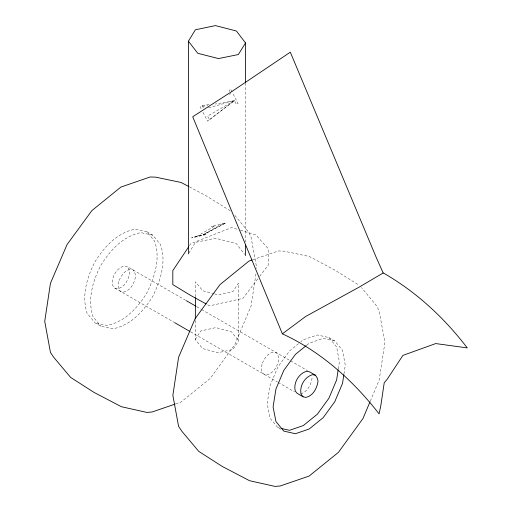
<?xml version="1.0" encoding="UTF-8"?>
<svg xmlns="http://www.w3.org/2000/svg" width="512" height="512" viewBox="0 0 512 512"><rect width="100%" height="100%" fill="white"/><g stroke="black" fill="none" stroke-linecap="round" stroke-linejoin="round"><path stroke-width="0.38" stroke-dasharray="2.56 1.92" d="M214.432 293.862L218.118 294.842L232.922 291.642L238.47 283.091L238.701 340.813L232.922 349.491L218.118 352.698L202.65 348.57L195.245 339.488L195.328 320.518M195.437 296.806L195.501 281.786L202.65 290.72L213.696 293.664M255.955 273.882L251.059 306.086L234.816 344.557L210.298 378.368L180.998 402.08L175.053 404.122M338.304 368.928L339.379 361.856L336.634 346.944L328.89 337.549L317.318 334.957L303.283 339.802L300.89 341.741M343.962 373.907L345.28 365.261L342.528 350.349L334.79 340.954L328.89 337.549M370.31 401.114L379.194 380.064L384.928 342.368L379.194 311.29L376.915 306.266L361.53 287.584M188.819 253.19L195.398 242.413L215.469 238.246L236.416 243.661L244.576 254.349M195.245 339.488L200.794 330.944L215.827 327.603L231.558 331.878L238.701 340.813M189.459 245.651L190.778 243.68L231.558 227.558L238.387 229.626M257.779 278.88L242.944 298.406L209.562 305.824L207.482 304.685M259.693 276.358L268.307 265.018L268.307 248.774L255.84 234.906L239.149 229.856M298.496 343.686L289.517 350.976L277.907 366.982L270.048 385.6L267.181 403.533L270.048 418.163L277.907 427.706L280.525 429.222M306.784 345.146L309.178 343.206L323.213 338.362L334.79 340.954M202.944 112.288L207.558 121.184L234.413 100.621L236.467 104.493L238.086 103.558L232.41 92.608M209.491 119.699L234.413 100.621L215.354 104.058M209.088 104.538L202.182 105.613L200.102 106.81L201.523 109.549M229.434 94.413L230.81 93.619M196.582 236.512L214.854 225.965L211.514 226.72L212.41 225.901L226.035 222.803L203.008 234.848L191.597 237.92L205.216 234.822L206.605 234.016L193.242 237.267M224.659 223.52L203.008 234.848L221.28 224.301L224.877 223.469M252.73 259.776L278.272 250.963L283.763 251.13L309.242 256.448L334.061 269.664L359.373 285.363M300.691 393.786C307.77 391.872 311.213 384.301 312.154 377.568L311.776 376.282M208.55 107.834L234.413 100.621L207.584 116.109L209.638 119.981M202.573 106.368L207.802 105.421M146.874 231.757L135.034 229.229C116.992 232.691 104.333 246.989 94.97 261.843C86.854 277.581 81.427 295.846 87.117 313.306L95.066 322.867L100.966 326.272L112.896 328.819C130.739 325.37 143.386 311.258 152.672 296.538C160.486 280.55 166.618 262.195 160.538 244.595L152.774 235.162L146.874 231.757L154.643 241.19C160.723 258.79 154.592 277.146 146.778 293.133C137.491 307.853 124.838 321.965 106.995 325.414L95.066 322.867M152.774 235.162L140.928 232.634C122.886 236.096 110.234 250.394 100.864 265.248C92.749 280.986 87.328 299.251 93.011 316.71L100.966 326.272M185.69 300.32L127.206 266.554L124.339 265.939C116.262 268.09 110.797 277.741 112.877 285.786L114.784 288.083L173.965 322.246M114.784 288.083L117.651 288.698C125.069 286.982 128.819 279.232 129.754 272.262L128.8 269.037L127.206 266.554M277.907 427.706L279.456 428.051M189.376 186.874L205.926 195.686L230.566 210.97M196.762 306.707L200.909 309.107M201.606 309.504L289.914 360.493M290.592 360.883L307.571 370.688M190.566 331.834L277.491 382.022M278.176 382.413L294.47 391.821M234.88 215.411L248.781 232.282L251.059 237.306L256.794 268.384M232.051 91.923L230.63 89.184L229.011 90.118L229.734 91.52M202.182 105.613L203.629 108.422M245.536 82.931L245.536 242.016M118.771 281.632L118.138 285.779L118.771 289.19L120.685 291.488L123.552 292.102C130.963 290.387 134.72 282.637 135.654 275.667L134.694 272.442L133.101 269.958L130.24 269.344C124.307 270.662 120.621 276.211 118.771 281.632M262.003 364.326L261.363 368.467L262.003 371.878L263.91 374.182L266.778 374.79C274.189 373.075 277.946 365.331 278.88 358.355L277.926 355.13L276.333 352.646L273.466 352.038C267.533 353.35 263.853 358.906 262.003 364.326"/><path stroke-width="0.77" d="M195.334 318.938L195.43 297.594M338.182 369.715L336.634 379.936L328.89 398.272L317.318 414.234L303.283 425.594L289.517 430.31L281.005 428.397M343.846 374.694L342.528 383.341L334.79 401.677L323.213 417.638L309.178 428.998L295.411 433.715L283.802 431.11L275.949 421.568L273.082 406.938L275.949 389.005L283.802 370.387L295.411 354.381L306.189 345.632M370.003 401.843L362.957 418.541L338.432 452.346L309.139 476.064L280.16 485.99L275.014 486.4L249.536 480.704L222.285 466.464L198.739 451.373L181.862 431.264L178.598 426.413L172.864 395.328L178.598 357.254L195.155 318.598L219.994 284.608L248.973 261.075L251.981 260.038M188.41 253.869L188.41 41.222L195.398 29.766L215.469 25.6L236.416 31.014L245.536 42.957L245.536 82.131M245.536 42.957L238.317 54.547L218.477 58.579L197.792 53.312L188.41 41.222M188.582 246.963L172.813 270.586L172.813 284.608L190.854 295.558L206.093 303.923M282.374 333.837L305.6 316.512L358.848 287.302L383.187 272.979L384.371 273.574C416.768 292.282 444.627 318.266 467.27 347.917L435.731 343.571L402.906 355.398L387.264 379.136L384.218 382.797L380.806 405.709L379.078 413.875C353.248 380.621 320.89 351.526 282.374 333.837L192.704 116.768L231.61 91.667L290.317 52.179L376.045 256.998L383.187 272.979M175.053 404.122L152.019 412.013L146.874 412.422L121.395 406.72L94.15 392.48L70.605 377.395L53.722 357.286L50.458 352.429L44.73 321.35L50.458 283.277L67.021 244.621L91.859 210.624L120.838 187.091L150.138 176.979L155.629 177.152L181.107 182.47L188.691 186.509M315.507 375.264L312.64 374.656C304.557 376.806 299.098 386.451 301.178 394.496L303.085 396.8L305.952 397.408C313.363 395.693 317.12 387.949 318.054 380.973L317.101 377.747L315.507 375.264L309.606 371.859L306.746 371.251C298.662 373.402 293.197 383.046 295.277 391.091L297.19 393.395L303.085 396.8M186.381 300.717L196.07 306.31M174.656 322.65L189.875 331.437M245.536 245.21L245.536 255.603"/></g></svg>
